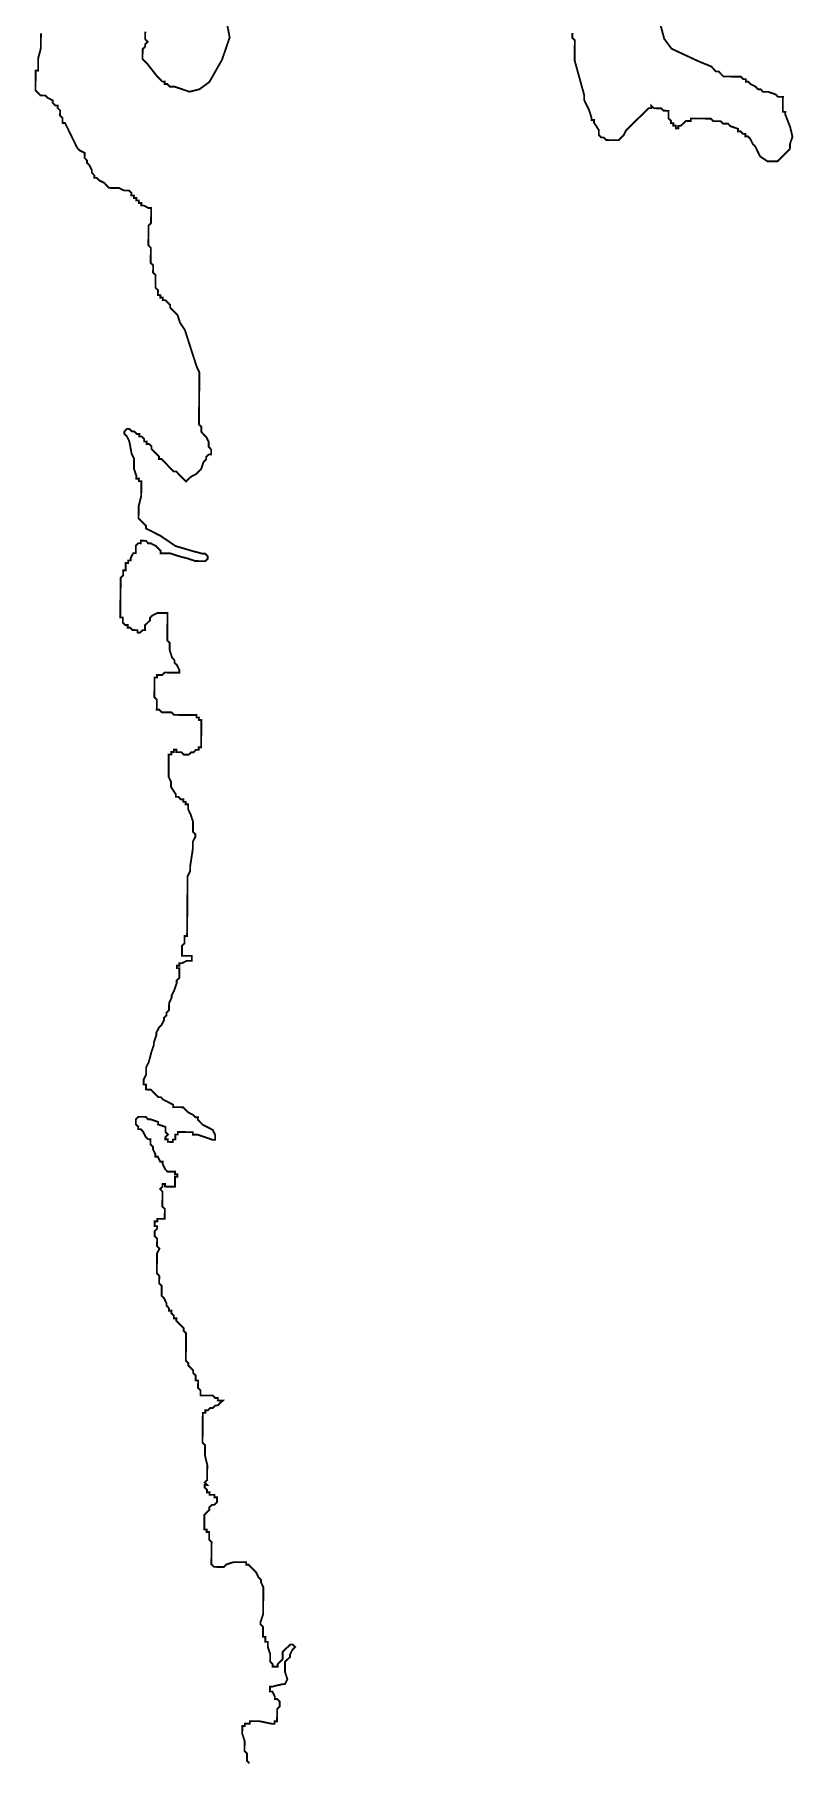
# Model space of a CAD drawing. Header units: metres. Extents: x 290190 to 339802, y 1811045 to 1991312.
# Drawn here: x 317342 to 318573, y 1889971 to 1892773 of the extents above; entities that cross this region are included whole.
import ezdxf

# ---------------------------------------------------------------- set-up
doc = ezdxf.new("R2010")
doc.units = ezdxf.units.M
doc.header["$MEASUREMENT"] = 0
doc.layers.add('HAZARDS LINE', color=1, linetype='Continuous')

msp = doc.modelspace()

# ---------------------------------------------------------------- linework, layer by layer
at = {"layer": 'HAZARDS LINE', "lineweight": 18}
for points in [[(318214.4, 1892775.6, 3.02, 3.02, 0), (318214.3, 1892771.6, 3.02, 3.02, 0), (318214.3, 1892767.5, 3.02, 3.02, 0), (318218.3, 1892763.5, 3.02, 3.02, 0), (318218.3, 1892759.4, 3.02, 3.02, 0), (318218.2, 1892751.4, 3.02, 3.02, 0), (318218.2, 1892747.3, 3.02, 3.02, 0), (318218.1, 1892743.3, 3.02, 3.02, 0), (318218.1, 1892739.3, 3.02, 3.02, 0), (318218, 1892731.2, 3.02, 3.02, 0), (318225.8, 1892703, 3.02, 3.02, 0), (318233.6, 1892674.7, 3.02, 3.02, 0), (318233.6, 1892666.6, 3.02, 3.02, 0), (318237.5, 1892658.6, 3.02, 3.02, 0), (318241.5, 1892650.5, 3.02, 3.02, 0), (318245.4, 1892638.3, 3.02, 3.02, 0), (318245.4, 1892634.3, 3.02, 3.02, 0), (318249.4, 1892634.3, 3.02, 3.02, 0), (318249.4, 1892630.2, 3.02, 3.02, 0), (318257.3, 1892618.1, 3.02, 3.02, 0), (318257.3, 1892614.1, 3.02, 3.02, 0), (318257.3, 1892610, 3.02, 3.02, 0), (318261.2, 1892606, 3.02, 3.02, 0), (318265.3, 1892605.9, 3.02, 3.02, 0), (318269.3, 1892601.9, 3.02, 3.02, 0), (318273.3, 1892601.8, 3.02, 3.02, 0), (318277.3, 1892601.8, 3.02, 3.02, 0), (318281.3, 1892601.8, 3.02, 3.02, 0), (318285.4, 1892601.7, 3.02, 3.02, 0), (318289.4, 1892601.7, 3.02, 3.02, 0), (318293.5, 1892605.7, 3.02, 3.02, 0), (318297.5, 1892609.7, 3.02, 3.02, 0), (318301.6, 1892617.7, 3.02, 3.02, 0), (318305.7, 1892621.7, 3.02, 3.02, 0), (318313.8, 1892629.7, 3.02, 3.02, 0), (318330.1, 1892645.7, 3.02, 3.02, 0), (318334.1, 1892649.7, 3.02, 3.02, 0), (318338.2, 1892653.6, 3.02, 3.02, 0), (318342.2, 1892653.6, 3.02, 3.02, 0), (318342.3, 1892657.6, 3.02, 3.02, 0), (318346.2, 1892653.6, 3.02, 3.02, 0), (318350.3, 1892653.5, 3.02, 3.02, 0), (318358.3, 1892653.5, 3.02, 3.02, 0), (318362.3, 1892649.4, 3.02, 3.02, 0), (318366.3, 1892649.4, 3.02, 3.02, 0), (318370.4, 1892649.3, 3.02, 3.02, 0), (318370.3, 1892645.3, 3.02, 3.02, 0), (318370.3, 1892641.3, 3.02, 3.02, 0), (318370.3, 1892637.3, 3.02, 3.02, 0), (318374.3, 1892633.2, 3.02, 3.02, 0), (318374.2, 1892629.2, 3.02, 3.02, 0), (318378.3, 1892629.1, 3.02, 3.02, 0), (318378.2, 1892625.1, 3.02, 3.02, 0), (318382.2, 1892625.1, 3.02, 3.02, 0), (318382.2, 1892621, 3.02, 3.02, 0), (318386.2, 1892621, 3.02, 3.02, 0), (318386.3, 1892625, 3.02, 3.02, 0), (318390.3, 1892625, 3.02, 3.02, 0), (318394.4, 1892629, 3.02, 3.02, 0), (318398.4, 1892633, 3.02, 3.02, 0), (318402.5, 1892632.9, 3.02, 3.02, 0), (318406.5, 1892632.9, 3.02, 3.02, 0), (318406.5, 1892636.9, 3.02, 3.02, 0), (318410.5, 1892636.9, 3.02, 3.02, 0), (318414.6, 1892636.9, 3.02, 3.02, 0), (318418.6, 1892636.8, 3.02, 3.02, 0), (318422.6, 1892636.8, 3.02, 3.02, 0), (318426.7, 1892636.8, 3.02, 3.02, 0), (318430.7, 1892636.7, 3.02, 3.02, 0), (318434.7, 1892636.7, 3.02, 3.02, 0), (318438.7, 1892636.7, 3.02, 3.02, 0), (318442.7, 1892632.6, 3.02, 3.02, 0), (318446.8, 1892632.6, 3.02, 3.02, 0), (318454.8, 1892632.5, 3.02, 3.02, 0), (318458.8, 1892628.4, 3.02, 3.02, 0), (318462.8, 1892628.4, 3.02, 3.02, 0), (318466.9, 1892628.4, 3.02, 3.02, 0), (318470.9, 1892624.3, 3.02, 3.02, 0), (318482.9, 1892620.2, 3.02, 3.02, 0), (318482.9, 1892616.1, 3.02, 3.02, 0), (318486.9, 1892616.1, 3.02, 3.02, 0), (318490.9, 1892612, 3.02, 3.02, 0), (318494.9, 1892612, 3.02, 3.02, 0), (318494.9, 1892608, 3.02, 3.02, 0), (318498.9, 1892607.9, 3.02, 3.02, 0), (318502.9, 1892603.9, 3.02, 3.02, 0), (318506.9, 1892595.8, 3.02, 3.02, 0), (318510.9, 1892591.7, 3.02, 3.02, 0), (318514.8, 1892583.6, 3.02, 3.02, 0), (318518.8, 1892575.5, 3.02, 3.02, 0), (318530.8, 1892567.4, 3.02, 3.02, 0), (318542.9, 1892567.3, 3.02, 3.02, 0), (318546.9, 1892567.2, 3.02, 3.02, 0), (318555, 1892575.2, 3.02, 3.02, 0), (318567.2, 1892587.2, 3.02, 3.02, 0), (318567.3, 1892595.3, 3.02, 3.02, 0), (318571.4, 1892607.3, 3.02, 3.02, 0), (318567.5, 1892623.5, 3.02, 3.02, 0), (318559.6, 1892643.7, 3.02, 3.02, 0), (318559.7, 1892647.7, 3.02, 3.02, 0), (318555.7, 1892647.7, 3.02, 3.02, 0), (318555.7, 1892651.8, 3.02, 3.02, 0), (318555.7, 1892655.8, 3.02, 3.02, 0), (318555.8, 1892659.8, 3.02, 3.02, 0), (318555.8, 1892663.8, 3.02, 3.02, 0), (318555.8, 1892667.9, 3.02, 3.02, 0), (318555.9, 1892671.9, 3.02, 3.02, 0), (318551.8, 1892671.9, 3.02, 3.02, 0), (318547.8, 1892672, 3.02, 3.02, 0), (318543.8, 1892676, 3.02, 3.02, 0), (318531.8, 1892680.2, 3.02, 3.02, 0), (318523.7, 1892680.2, 3.02, 3.02, 0), (318519.7, 1892684.3, 3.02, 3.02, 0), (318515.7, 1892684.3, 3.02, 3.02, 0), (318511.7, 1892688.4, 3.02, 3.02, 0), (318503.7, 1892692.5, 3.02, 3.02, 0), (318499.7, 1892696.6, 3.02, 3.02, 0), (318495.7, 1892696.6, 3.02, 3.02, 0), (318495.7, 1892700.6, 3.02, 3.02, 0), (318491.7, 1892700.7, 3.02, 3.02, 0), (318487.7, 1892704.7, 3.02, 3.02, 0), (318483.6, 1892704.8, 3.02, 3.02, 0), (318479.6, 1892704.8, 3.02, 3.02, 0), (318475.6, 1892704.8, 3.02, 3.02, 0), (318471.6, 1892704.9, 3.02, 3.02, 0), (318467.5, 1892704.9, 3.02, 3.02, 0), (318459.5, 1892705, 3.02, 3.02, 0), (318455.5, 1892709, 3.02, 3.02, 0), (318451.5, 1892713.1, 3.02, 3.02, 0), (318447.5, 1892713.1, 3.02, 3.02, 0), (318443.5, 1892717.2, 3.02, 3.02, 0), (318439.5, 1892721.3, 3.02, 3.02, 0), (318419.4, 1892729.5, 3.02, 3.02, 0), (318375.3, 1892750, 3.02, 3.02, 0), (318363.3, 1892766.2, 3.02, 3.02, 0), (318351.6, 1892810.6, 3.02, 3.02, 0)], [(317521.6, 1892777.6, 3.02, 3.02, 0), (317521.5, 1892773.5, 3.02, 3.02, 0), (317521.5, 1892769.5, 3.02, 3.02, 0), (317521.5, 1892765.5, 3.02, 3.02, 0), (317525.5, 1892761.4, 3.02, 3.02, 0), (317521.4, 1892757.4, 3.02, 3.02, 0), (317521.4, 1892753.4, 3.02, 3.02, 0), (317517.3, 1892749.4, 3.02, 3.02, 0), (317517.3, 1892745.4, 3.02, 3.02, 0), (317517.2, 1892741.4, 3.02, 3.02, 0), (317517.2, 1892737.3, 3.02, 3.02, 0), (317517.2, 1892733.3, 3.02, 3.02, 0), (317521.2, 1892729.2, 3.02, 3.02, 0), (317525.2, 1892725.2, 3.02, 3.02, 0), (317541.1, 1892704.9, 3.02, 3.02, 0), (317549.1, 1892696.8, 3.02, 3.02, 0), (317553.1, 1892696.7, 3.02, 3.02, 0), (317553.1, 1892692.7, 3.02, 3.02, 0), (317557.1, 1892692.7, 3.02, 3.02, 0), (317561.1, 1892688.6, 3.02, 3.02, 0), (317569.1, 1892688.5, 3.02, 3.02, 0), (317593.2, 1892680.3, 3.02, 3.02, 0), (317609.4, 1892684.2, 3.02, 3.02, 0), (317625.6, 1892696.1, 3.02, 3.02, 0), (317646.1, 1892732.2, 3.02, 3.02, 0), (317658.5, 1892768.3, 3.02, 3.02, 0), (317650.7, 1892808.7, 3.02, 3.02, 0)], [(317690.5, 1889968.1, 3.02, 3.02, 0), (317686.5, 1889972.2, 3.02, 3.02, 0), (317686.6, 1889984.3, 3.02, 3.02, 0), (317682.6, 1889988.4, 3.02, 3.02, 0), (317682.7, 1890000.4, 3.02, 3.02, 0), (317682.8, 1890004.5, 3.02, 3.02, 0), (317678.8, 1890016.6, 3.02, 3.02, 0), (317678.9, 1890020.6, 3.02, 3.02, 0), (317678.9, 1890024.6, 3.02, 3.02, 0), (317678.9, 1890028.7, 3.02, 3.02, 0), (317683, 1890028.6, 3.02, 3.02, 0), (317683, 1890032.7, 3.02, 3.02, 0), (317687, 1890032.6, 3.02, 3.02, 0), (317691.1, 1890032.6, 3.02, 3.02, 0), (317691.1, 1890036.6, 3.02, 3.02, 0), (317695.1, 1890036.6, 3.02, 3.02, 0), (317699.2, 1890036.6, 3.02, 3.02, 0), (317703.2, 1890036.5, 3.02, 3.02, 0), (317707.2, 1890036.5, 3.02, 3.02, 0), (317727.3, 1890032.3, 3.02, 3.02, 0), (317731.3, 1890032.2, 3.02, 3.02, 0), (317731.4, 1890036.3, 3.02, 3.02, 0), (317735.4, 1890036.2, 3.02, 3.02, 0), (317735.4, 1890040.3, 3.02, 3.02, 0), (317735.5, 1890048.3, 3.02, 3.02, 0), (317735.5, 1890052.4, 3.02, 3.02, 0), (317735.6, 1890056.4, 3.02, 3.02, 0), (317739.6, 1890060.4, 3.02, 3.02, 0), (317739.7, 1890064.4, 3.02, 3.02, 0), (317739.7, 1890068.4, 3.02, 3.02, 0), (317735.7, 1890072.5, 3.02, 3.02, 0), (317731.7, 1890072.5, 3.02, 3.02, 0), (317731.7, 1890076.6, 3.02, 3.02, 0), (317727.8, 1890084.6, 3.02, 3.02, 0), (317723.7, 1890084.7, 3.02, 3.02, 0), (317723.8, 1890088.7, 3.02, 3.02, 0), (317723.8, 1890092.7, 3.02, 3.02, 0), (317727.8, 1890092.7, 3.02, 3.02, 0), (317744, 1890096.6, 3.02, 3.02, 0), (317748, 1890096.6, 3.02, 3.02, 0), (317752.1, 1890104.6, 3.02, 3.02, 0), (317748.2, 1890116.7, 3.02, 3.02, 0), (317748.3, 1890124.8, 3.02, 3.02, 0), (317748.3, 1890132.8, 3.02, 3.02, 0), (317756.5, 1890140.8, 3.02, 3.02, 0), (317756.5, 1890144.8, 3.02, 3.02, 0), (317760.6, 1890152.8, 3.02, 3.02, 0), (317764.7, 1890156.8, 3.02, 3.02, 0), (317760.7, 1890160.9, 3.02, 3.02, 0), (317756.6, 1890160.9, 3.02, 3.02, 0), (317752.6, 1890156.9, 3.02, 3.02, 0), (317748.5, 1890153, 3.02, 3.02, 0), (317744.4, 1890149, 3.02, 3.02, 0), (317744.4, 1890144.9, 3.02, 3.02, 0), (317744.3, 1890136.9, 3.02, 3.02, 0), (317740.3, 1890132.9, 3.02, 3.02, 0), (317736.2, 1890128.9, 3.02, 3.02, 0), (317736.2, 1890124.9, 3.02, 3.02, 0), (317732.1, 1890124.9, 3.02, 3.02, 0), (317728.1, 1890124.9, 3.02, 3.02, 0), (317728.2, 1890129, 3.02, 3.02, 0), (317724.2, 1890133, 3.02, 3.02, 0), (317724.3, 1890145.1, 3.02, 3.02, 0), (317720.3, 1890157.2, 3.02, 3.02, 0), (317720.4, 1890165.3, 3.02, 3.02, 0), (317716.4, 1890165.3, 3.02, 3.02, 0), (317716.4, 1890169.3, 3.02, 3.02, 0), (317716.5, 1890173.4, 3.02, 3.02, 0), (317712.4, 1890173.4, 3.02, 3.02, 0), (317712.5, 1890177.4, 3.02, 3.02, 0), (317712.5, 1890185.5, 3.02, 3.02, 0), (317712.6, 1890189.5, 3.02, 3.02, 0), (317708.6, 1890193.6, 3.02, 3.02, 0), (317708.6, 1890197.6, 3.02, 3.02, 0), (317712.7, 1890209.7, 3.02, 3.02, 0), (317712.8, 1890213.7, 3.02, 3.02, 0), (317712.9, 1890225.8, 3.02, 3.02, 0), (317712.9, 1890229.8, 3.02, 3.02, 0), (317713, 1890233.8, 3.02, 3.02, 0), (317713, 1890237.9, 3.02, 3.02, 0), (317713, 1890241.9, 3.02, 3.02, 0), (317713.1, 1890249.9, 3.02, 3.02, 0), (317713.1, 1890254, 3.02, 3.02, 0), (317709.2, 1890262.1, 3.02, 3.02, 0), (317709.2, 1890266.1, 3.02, 3.02, 0), (317705.2, 1890270.2, 3.02, 3.02, 0), (317701.3, 1890278.3, 3.02, 3.02, 0), (317697.3, 1890282.3, 3.02, 3.02, 0), (317693.3, 1890286.4, 3.02, 3.02, 0), (317689.3, 1890290.4, 3.02, 3.02, 0), (317685.3, 1890290.5, 3.02, 3.02, 0), (317685.3, 1890294.5, 3.02, 3.02, 0), (317681.3, 1890294.5, 3.02, 3.02, 0), (317677.2, 1890294.6, 3.02, 3.02, 0), (317673.2, 1890294.6, 3.02, 3.02, 0), (317669.2, 1890294.6, 3.02, 3.02, 0), (317665.1, 1890294.7, 3.02, 3.02, 0), (317653, 1890290.8, 3.02, 3.02, 0), (317649, 1890286.8, 3.02, 3.02, 0), (317644.9, 1890286.8, 3.02, 3.02, 0), (317640.9, 1890286.8, 3.02, 3.02, 0), (317636.9, 1890286.9, 3.02, 3.02, 0), (317632.9, 1890286.9, 3.02, 3.02, 0), (317628.9, 1890291, 3.02, 3.02, 0), (317628.9, 1890295, 3.02, 3.02, 0), (317628.9, 1890299, 3.02, 3.02, 0), (317629, 1890307.1, 3.02, 3.02, 0), (317629.1, 1890315.1, 3.02, 3.02, 0), (317629.1, 1890323.2, 3.02, 3.02, 0), (317629.2, 1890327.2, 3.02, 3.02, 0), (317625.2, 1890331.3, 3.02, 3.02, 0), (317625.2, 1890335.3, 3.02, 3.02, 0), (317625.3, 1890339.3, 3.02, 3.02, 0), (317625.3, 1890343.4, 3.02, 3.02, 0), (317621.3, 1890343.4, 3.02, 3.02, 0), (317621.3, 1890347.4, 3.02, 3.02, 0), (317617.3, 1890347.5, 3.02, 3.02, 0), (317617.3, 1890351.5, 3.02, 3.02, 0), (317617.4, 1890359.6, 3.02, 3.02, 0), (317617.4, 1890363.6, 3.02, 3.02, 0), (317617.4, 1890367.6, 3.02, 3.02, 0), (317617.5, 1890371.6, 3.02, 3.02, 0), (317621.5, 1890375.6, 3.02, 3.02, 0), (317625.6, 1890379.6, 3.02, 3.02, 0), (317625.6, 1890383.7, 3.02, 3.02, 0), (317629.7, 1890387.6, 3.02, 3.02, 0), (317633.7, 1890387.6, 3.02, 3.02, 0), (317637.8, 1890391.6, 3.02, 3.02, 0), (317637.8, 1890395.6, 3.02, 3.02, 0), (317637.9, 1890399.7, 3.02, 3.02, 0), (317633.8, 1890399.7, 3.02, 3.02, 0), (317633.9, 1890403.7, 3.02, 3.02, 0), (317625.8, 1890403.8, 3.02, 3.02, 0), (317625.9, 1890407.8, 3.02, 3.02, 0), (317621.8, 1890407.9, 3.02, 3.02, 0), (317621.9, 1890411.9, 3.02, 3.02, 0), (317617.9, 1890416, 3.02, 3.02, 0), (317617.9, 1890420, 3.02, 3.02, 0), (317621.9, 1890419.9, 3.02, 3.02, 0), (317617.9, 1890424, 3.02, 3.02, 0), (317622, 1890428, 3.02, 3.02, 0), (317622, 1890432, 3.02, 3.02, 0), (317622.1, 1890436.1, 3.02, 3.02, 0), (317622.1, 1890440.1, 3.02, 3.02, 0), (317622.1, 1890444.1, 3.02, 3.02, 0), (317622.2, 1890452.2, 3.02, 3.02, 0), (317618.3, 1890468.3, 3.02, 3.02, 0), (317618.4, 1890472.3, 3.02, 3.02, 0), (317618.4, 1890476.4, 3.02, 3.02, 0), (317618.4, 1890480.4, 3.02, 3.02, 0), (317618.5, 1890484.4, 3.02, 3.02, 0), (317614.5, 1890488.5, 3.02, 3.02, 0), (317614.5, 1890492.5, 3.02, 3.02, 0), (317614.6, 1890504.6, 3.02, 3.02, 0), (317614.6, 1890508.6, 3.02, 3.02, 0), (317614.7, 1890512.7, 3.02, 3.02, 0), (317614.7, 1890516.7, 3.02, 3.02, 0), (317614.7, 1890520.7, 3.02, 3.02, 0), (317614.8, 1890524.8, 3.02, 3.02, 0), (317614.8, 1890528.8, 3.02, 3.02, 0), (317614.9, 1890532.8, 3.02, 3.02, 0), (317614.9, 1890536.8, 3.02, 3.02, 0), (317618.9, 1890536.8, 3.02, 3.02, 0), (317619, 1890540.8, 3.02, 3.02, 0), (317623, 1890540.8, 3.02, 3.02, 0), (317627, 1890544.8, 3.02, 3.02, 0), (317631.1, 1890544.8, 3.02, 3.02, 0), (317635.1, 1890548.7, 3.02, 3.02, 0), (317639.2, 1890548.7, 3.02, 3.02, 0), (317643.2, 1890552.7, 3.02, 3.02, 0), (317647.3, 1890556.7, 3.02, 3.02, 0), (317643.3, 1890556.7, 3.02, 3.02, 0), (317639.2, 1890556.8, 3.02, 3.02, 0), (317639.3, 1890560.8, 3.02, 3.02, 0), (317635.2, 1890560.8, 3.02, 3.02, 0), (317631.2, 1890564.9, 3.02, 3.02, 0), (317627.2, 1890564.9, 3.02, 3.02, 0), (317623.2, 1890565, 3.02, 3.02, 0), (317619.2, 1890565, 3.02, 3.02, 0), (317615.1, 1890565, 3.02, 3.02, 0), (317611.1, 1890565.1, 3.02, 3.02, 0), (317611.1, 1890569.1, 3.02, 3.02, 0), (317611.2, 1890573.1, 3.02, 3.02, 0), (317607.2, 1890577.2, 3.02, 3.02, 0), (317607.3, 1890585.2, 3.02, 3.02, 0), (317607.3, 1890589.3, 3.02, 3.02, 0), (317603.3, 1890589.3, 3.02, 3.02, 0), (317603.3, 1890593.3, 3.02, 3.02, 0), (317603.3, 1890597.4, 3.02, 3.02, 0), (317599.3, 1890601.4, 3.02, 3.02, 0), (317599.4, 1890605.5, 3.02, 3.02, 0), (317595.4, 1890609.5, 3.02, 3.02, 0), (317591.4, 1890613.6, 3.02, 3.02, 0), (317591.4, 1890617.6, 3.02, 3.02, 0), (317587.4, 1890621.7, 3.02, 3.02, 0), (317587.5, 1890625.7, 3.02, 3.02, 0), (317587.5, 1890629.7, 3.02, 3.02, 0), (317587.5, 1890633.8, 3.02, 3.02, 0), (317587.6, 1890645.8, 3.02, 3.02, 0), (317587.7, 1890649.9, 3.02, 3.02, 0), (317587.7, 1890653.9, 3.02, 3.02, 0), (317587.8, 1890662, 3.02, 3.02, 0), (317587.8, 1890666, 3.02, 3.02, 0), (317583.8, 1890670.1, 3.02, 3.02, 0), (317583.9, 1890674.1, 3.02, 3.02, 0), (317579.9, 1890678.1, 3.02, 3.02, 0), (317575.9, 1890682.2, 3.02, 3.02, 0), (317571.9, 1890686.3, 3.02, 3.02, 0), (317571.9, 1890690.3, 3.02, 3.02, 0), (317567.9, 1890690.3, 3.02, 3.02, 0), (317567.9, 1890694.4, 3.02, 3.02, 0), (317563.9, 1890698.4, 3.02, 3.02, 0), (317564, 1890702.5, 3.02, 3.02, 0), (317559.9, 1890702.5, 3.02, 3.02, 0), (317560, 1890706.5, 3.02, 3.02, 0), (317556, 1890710.6, 3.02, 3.02, 0), (317556, 1890714.6, 3.02, 3.02, 0), (317552.1, 1890722.7, 3.02, 3.02, 0), (317548.1, 1890726.8, 3.02, 3.02, 0), (317548.1, 1890730.8, 3.02, 3.02, 0), (317548.2, 1890738.8, 3.02, 3.02, 0), (317548.2, 1890742.9, 3.02, 3.02, 0), (317544.2, 1890746.9, 3.02, 3.02, 0), (317544.3, 1890759, 3.02, 3.02, 0), (317540.3, 1890763.1, 3.02, 3.02, 0), (317540.4, 1890767.1, 3.02, 3.02, 0), (317540.4, 1890771.1, 3.02, 3.02, 0), (317540.4, 1890775.2, 3.02, 3.02, 0), (317540.5, 1890779.2, 3.02, 3.02, 0), (317540.5, 1890783.2, 3.02, 3.02, 0), (317540.5, 1890787.3, 3.02, 3.02, 0), (317540.6, 1890791.3, 3.02, 3.02, 0), (317540.6, 1890795.3, 3.02, 3.02, 0), (317544.7, 1890803.3, 3.02, 3.02, 0), (317540.7, 1890807.4, 3.02, 3.02, 0), (317540.8, 1890815.5, 3.02, 3.02, 0), (317540.8, 1890819.5, 3.02, 3.02, 0), (317536.8, 1890823.5, 3.02, 3.02, 0), (317536.9, 1890827.6, 3.02, 3.02, 0), (317536.9, 1890831.6, 3.02, 3.02, 0), (317541, 1890835.6, 3.02, 3.02, 0), (317541, 1890839.6, 3.02, 3.02, 0), (317537, 1890839.7, 3.02, 3.02, 0), (317537, 1890843.7, 3.02, 3.02, 0), (317537, 1890847.7, 3.02, 3.02, 0), (317541.1, 1890847.7, 3.02, 3.02, 0), (317541.1, 1890851.7, 3.02, 3.02, 0), (317545.1, 1890851.7, 3.02, 3.02, 0), (317553.2, 1890851.6, 3.02, 3.02, 0), (317553.2, 1890855.6, 3.02, 3.02, 0), (317553.2, 1890859.7, 3.02, 3.02, 0), (317553.3, 1890863.7, 3.02, 3.02, 0), (317553.3, 1890867.7, 3.02, 3.02, 0), (317549.3, 1890871.8, 3.02, 3.02, 0), (317549.4, 1890875.8, 3.02, 3.02, 0), (317549.5, 1890891.9, 3.02, 3.02, 0), (317549.5, 1890896, 3.02, 3.02, 0), (317545.5, 1890900, 3.02, 3.02, 0), (317549.6, 1890904, 3.02, 3.02, 0), (317549.6, 1890908, 3.02, 3.02, 0), (317553.7, 1890908, 3.02, 3.02, 0), (317553.6, 1890904, 3.02, 3.02, 0), (317557.7, 1890903.9, 3.02, 3.02, 0), (317561.7, 1890903.9, 3.02, 3.02, 0), (317565.7, 1890903.9, 3.02, 3.02, 0), (317569.7, 1890903.8, 3.02, 3.02, 0), (317569.8, 1890907.9, 3.02, 3.02, 0), (317569.8, 1890911.9, 3.02, 3.02, 0), (317569.9, 1890919.9, 3.02, 3.02, 0), (317573.9, 1890919.9, 3.02, 3.02, 0), (317573.9, 1890923.9, 3.02, 3.02, 0), (317569.9, 1890924, 3.02, 3.02, 0), (317570, 1890928, 3.02, 3.02, 0), (317565.9, 1890928, 3.02, 3.02, 0), (317561.9, 1890928.1, 3.02, 3.02, 0), (317557.9, 1890928.1, 3.02, 3.02, 0), (317553.9, 1890932.2, 3.02, 3.02, 0), (317549.9, 1890940.3, 3.02, 3.02, 0), (317550, 1890944.3, 3.02, 3.02, 0), (317545.9, 1890944.3, 3.02, 3.02, 0), (317542, 1890952.4, 3.02, 3.02, 0), (317537.9, 1890952.5, 3.02, 3.02, 0), (317538, 1890956.5, 3.02, 3.02, 0), (317534, 1890964.6, 3.02, 3.02, 0), (317534.1, 1890968.6, 3.02, 3.02, 0), (317530.1, 1890972.7, 3.02, 3.02, 0), (317530.1, 1890976.7, 3.02, 3.02, 0), (317530.1, 1890980.7, 3.02, 3.02, 0), (317526.1, 1890980.8, 3.02, 3.02, 0), (317522.1, 1890984.8, 3.02, 3.02, 0), (317518.2, 1890992.9, 3.02, 3.02, 0), (317514.2, 1890997, 3.02, 3.02, 0), (317510.1, 1890997, 3.02, 3.02, 0), (317510.2, 1891001, 3.02, 3.02, 0), (317506.2, 1891005.1, 3.02, 3.02, 0), (317506.2, 1891009.1, 3.02, 3.02, 0), (317506.2, 1891013.2, 3.02, 3.02, 0), (317510.3, 1891017.2, 3.02, 3.02, 0), (317514.3, 1891017.1, 3.02, 3.02, 0), (317518.4, 1891017.1, 3.02, 3.02, 0), (317522.4, 1891017.1, 3.02, 3.02, 0), (317526.4, 1891013, 3.02, 3.02, 0), (317530.4, 1891013, 3.02, 3.02, 0), (317542.5, 1891008.8, 3.02, 3.02, 0), (317542.4, 1891004.8, 3.02, 3.02, 0), (317554.5, 1891000.7, 3.02, 3.02, 0), (317554.4, 1890996.6, 3.02, 3.02, 0), (317554.4, 1890992.6, 3.02, 3.02, 0), (317558.4, 1890988.5, 3.02, 3.02, 0), (317554.3, 1890984.5, 3.02, 3.02, 0), (317554.3, 1890980.5, 3.02, 3.02, 0), (317558.3, 1890980.5, 3.02, 3.02, 0), (317558.3, 1890976.5, 3.02, 3.02, 0), (317562.3, 1890976.4, 3.02, 3.02, 0), (317566.3, 1890976.4, 3.02, 3.02, 0), (317566.4, 1890980.4, 3.02, 3.02, 0), (317570.4, 1890980.4, 3.02, 3.02, 0), (317570.4, 1890984.4, 3.02, 3.02, 0), (317570.5, 1890988.4, 3.02, 3.02, 0), (317574.5, 1890988.4, 3.02, 3.02, 0), (317574.5, 1890992.4, 3.02, 3.02, 0), (317578.6, 1890992.4, 3.02, 3.02, 0), (317582.6, 1890992.4, 3.02, 3.02, 0), (317590.7, 1890992.3, 3.02, 3.02, 0), (317598.7, 1890992.2, 3.02, 3.02, 0), (317598.7, 1890988.2, 3.02, 3.02, 0), (317602.7, 1890988.2, 3.02, 3.02, 0), (317606.7, 1890988.1, 3.02, 3.02, 0), (317618.8, 1890984, 3.02, 3.02, 0), (317630.8, 1890979.8, 3.02, 3.02, 0), (317634.9, 1890979.8, 3.02, 3.02, 0), (317634.9, 1890987.9, 3.02, 3.02, 0), (317631, 1890996, 3.02, 3.02, 0), (317614.9, 1891004.2, 3.02, 3.02, 0), (317610.9, 1891008.2, 3.02, 3.02, 0), (317606.9, 1891012.3, 3.02, 3.02, 0), (317607, 1891016.3, 3.02, 3.02, 0), (317602.9, 1891016.3, 3.02, 3.02, 0), (317599, 1891020.4, 3.02, 3.02, 0), (317590.9, 1891024.5, 3.02, 3.02, 0), (317586.9, 1891028.6, 3.02, 3.02, 0), (317582.9, 1891032.6, 3.02, 3.02, 0), (317578.9, 1891032.7, 3.02, 3.02, 0), (317574.9, 1891032.7, 3.02, 3.02, 0), (317570.9, 1891032.7, 3.02, 3.02, 0), (317566.8, 1891032.8, 3.02, 3.02, 0), (317566.9, 1891036.8, 3.02, 3.02, 0), (317558.9, 1891040.9, 3.02, 3.02, 0), (317550.8, 1891045, 3.02, 3.02, 0), (317546.8, 1891049.1, 3.02, 3.02, 0), (317542.8, 1891049.1, 3.02, 3.02, 0), (317534.8, 1891057.2, 3.02, 3.02, 0), (317530.8, 1891061.3, 3.02, 3.02, 0), (317526.8, 1891061.3, 3.02, 3.02, 0), (317522.8, 1891061.4, 3.02, 3.02, 0), (317522.8, 1891065.4, 3.02, 3.02, 0), (317522.8, 1891069.4, 3.02, 3.02, 0), (317518.8, 1891069.5, 3.02, 3.02, 0), (317518.9, 1891073.5, 3.02, 3.02, 0), (317518.9, 1891077.5, 3.02, 3.02, 0), (317523, 1891085.5, 3.02, 3.02, 0), (317523.1, 1891097.6, 3.02, 3.02, 0), (317527.2, 1891105.6, 3.02, 3.02, 0), (317531.4, 1891121.7, 3.02, 3.02, 0), (317535.5, 1891133.8, 3.02, 3.02, 0), (317535.5, 1891137.8, 3.02, 3.02, 0), (317539.7, 1891149.8, 3.02, 3.02, 0), (317539.7, 1891153.9, 3.02, 3.02, 0), (317543.8, 1891161.9, 3.02, 3.02, 0), (317547.9, 1891165.9, 3.02, 3.02, 0), (317552, 1891173.9, 3.02, 3.02, 0), (317552, 1891177.9, 3.02, 3.02, 0), (317556, 1891181.9, 3.02, 3.02, 0), (317556.1, 1891186, 3.02, 3.02, 0), (317560.1, 1891190, 3.02, 3.02, 0), (317560.3, 1891202, 3.02, 3.02, 0), (317564.3, 1891210.1, 3.02, 3.02, 0), (317564.4, 1891214.1, 3.02, 3.02, 0), (317568.5, 1891222.1, 3.02, 3.02, 0), (317572.6, 1891234.2, 3.02, 3.02, 0), (317572.6, 1891238.2, 3.02, 3.02, 0), (317576.7, 1891242.2, 3.02, 3.02, 0), (317576.7, 1891246.2, 3.02, 3.02, 0), (317576.8, 1891250.2, 3.02, 3.02, 0), (317576.8, 1891254.3, 3.02, 3.02, 0), (317576.9, 1891258.3, 3.02, 3.02, 0), (317572.8, 1891258.3, 3.02, 3.02, 0), (317572.9, 1891262.4, 3.02, 3.02, 0), (317576.9, 1891262.3, 3.02, 3.02, 0), (317576.9, 1891266.4, 3.02, 3.02, 0), (317581, 1891266.3, 3.02, 3.02, 0), (317589, 1891270.3, 3.02, 3.02, 0), (317593.1, 1891270.2, 3.02, 3.02, 0), (317597.1, 1891270.2, 3.02, 3.02, 0), (317597.1, 1891274.2, 3.02, 3.02, 0), (317597.2, 1891278.3, 3.02, 3.02, 0), (317593.1, 1891278.3, 3.02, 3.02, 0), (317589.1, 1891278.3, 3.02, 3.02, 0), (317581.1, 1891278.4, 3.02, 3.02, 0), (317581.1, 1891282.4, 3.02, 3.02, 0), (317581.1, 1891286.5, 3.02, 3.02, 0), (317581.2, 1891290.5, 3.02, 3.02, 0), (317581.2, 1891294.5, 3.02, 3.02, 0), (317585.3, 1891298.5, 3.02, 3.02, 0), (317585.3, 1891306.6, 3.02, 3.02, 0), (317585.4, 1891310.6, 3.02, 3.02, 0), (317589.4, 1891310.6, 3.02, 3.02, 0), (317589.5, 1891318.6, 3.02, 3.02, 0), (317589.5, 1891322.6, 3.02, 3.02, 0), (317589.5, 1891326.7, 3.02, 3.02, 0), (317589.6, 1891330.7, 3.02, 3.02, 0), (317589.6, 1891334.7, 3.02, 3.02, 0), (317589.6, 1891338.8, 3.02, 3.02, 0), (317589.7, 1891342.8, 3.02, 3.02, 0), (317589.7, 1891346.8, 3.02, 3.02, 0), (317589.8, 1891354.9, 3.02, 3.02, 0), (317589.9, 1891371, 3.02, 3.02, 0), (317590, 1891379, 3.02, 3.02, 0), (317590.2, 1891399.2, 3.02, 3.02, 0), (317590.2, 1891407.2, 3.02, 3.02, 0), (317594.3, 1891415.3, 3.02, 3.02, 0), (317594.4, 1891423.3, 3.02, 3.02, 0), (317598.7, 1891451.5, 3.02, 3.02, 0), (317598.8, 1891463.6, 3.02, 3.02, 0), (317602.9, 1891471.6, 3.02, 3.02, 0), (317602.9, 1891475.6, 3.02, 3.02, 0), (317598.9, 1891479.7, 3.02, 3.02, 0), (317599, 1891487.7, 3.02, 3.02, 0), (317599.1, 1891495.8, 3.02, 3.02, 0), (317595.1, 1891507.9, 3.02, 3.02, 0), (317591.2, 1891516, 3.02, 3.02, 0), (317591.2, 1891520, 3.02, 3.02, 0), (317591.2, 1891524.1, 3.02, 3.02, 0), (317587.2, 1891524.1, 3.02, 3.02, 0), (317587.3, 1891528.1, 3.02, 3.02, 0), (317583.2, 1891528.2, 3.02, 3.02, 0), (317583.3, 1891532.2, 3.02, 3.02, 0), (317579.2, 1891532.2, 3.02, 3.02, 0), (317575.2, 1891536.3, 3.02, 3.02, 0), (317571.2, 1891536.3, 3.02, 3.02, 0), (317571.2, 1891540.3, 3.02, 3.02, 0), (317563.3, 1891552.5, 3.02, 3.02, 0), (317563.3, 1891556.5, 3.02, 3.02, 0), (317563.4, 1891560.6, 3.02, 3.02, 0), (317559.4, 1891568.7, 3.02, 3.02, 0), (317559.4, 1891572.7, 3.02, 3.02, 0), (317559.5, 1891580.7, 3.02, 3.02, 0), (317559.6, 1891588.8, 3.02, 3.02, 0), (317559.7, 1891596.9, 3.02, 3.02, 0), (317559.7, 1891600.9, 3.02, 3.02, 0), (317559.7, 1891604.9, 3.02, 3.02, 0), (317563.8, 1891604.9, 3.02, 3.02, 0), (317563.8, 1891608.9, 3.02, 3.02, 0), (317567.8, 1891608.9, 3.02, 3.02, 0), (317567.9, 1891612.9, 3.02, 3.02, 0), (317571.9, 1891612.9, 3.02, 3.02, 0), (317571.8, 1891608.8, 3.02, 3.02, 0), (317575.9, 1891608.8, 3.02, 3.02, 0), (317579.9, 1891608.8, 3.02, 3.02, 0), (317583.9, 1891604.7, 3.02, 3.02, 0), (317587.9, 1891604.7, 3.02, 3.02, 0), (317591.9, 1891604.6, 3.02, 3.02, 0), (317596, 1891608.6, 3.02, 3.02, 0), (317600, 1891608.6, 3.02, 3.02, 0), (317604.1, 1891612.6, 3.02, 3.02, 0), (317608.1, 1891612.5, 3.02, 3.02, 0), (317608.2, 1891616.6, 3.02, 3.02, 0), (317612.2, 1891616.5, 3.02, 3.02, 0), (317612.2, 1891620.6, 3.02, 3.02, 0), (317612.3, 1891624.6, 3.02, 3.02, 0), (317612.3, 1891628.6, 3.02, 3.02, 0), (317612.4, 1891636.7, 3.02, 3.02, 0), (317612.4, 1891640.7, 3.02, 3.02, 0), (317612.5, 1891648.8, 3.02, 3.02, 0), (317612.5, 1891652.8, 3.02, 3.02, 0), (317612.5, 1891656.8, 3.02, 3.02, 0), (317612.6, 1891660.8, 3.02, 3.02, 0), (317608.5, 1891660.9, 3.02, 3.02, 0), (317608.6, 1891664.9, 3.02, 3.02, 0), (317604.6, 1891664.9, 3.02, 3.02, 0), (317604.6, 1891669, 3.02, 3.02, 0), (317600.6, 1891669, 3.02, 3.02, 0), (317596.5, 1891669, 3.02, 3.02, 0), (317592.5, 1891669.1, 3.02, 3.02, 0), (317588.5, 1891669.1, 3.02, 3.02, 0), (317580.4, 1891669.2, 3.02, 3.02, 0), (317576.4, 1891669.2, 3.02, 3.02, 0), (317568.3, 1891669.3, 3.02, 3.02, 0), (317564.3, 1891673.4, 3.02, 3.02, 0), (317560.3, 1891673.4, 3.02, 3.02, 0), (317556.3, 1891673.4, 3.02, 3.02, 0), (317552.3, 1891673.5, 3.02, 3.02, 0), (317548.2, 1891673.5, 3.02, 3.02, 0), (317544.2, 1891677.6, 3.02, 3.02, 0), (317540.2, 1891677.6, 3.02, 3.02, 0), (317540.3, 1891681.6, 3.02, 3.02, 0), (317540.3, 1891685.7, 3.02, 3.02, 0), (317540.3, 1891689.7, 3.02, 3.02, 0), (317540.4, 1891693.7, 3.02, 3.02, 0), (317536.4, 1891697.8, 3.02, 3.02, 0), (317536.4, 1891701.8, 3.02, 3.02, 0), (317536.4, 1891705.8, 3.02, 3.02, 0), (317536.5, 1891709.9, 3.02, 3.02, 0), (317536.5, 1891713.9, 3.02, 3.02, 0), (317536.5, 1891717.9, 3.02, 3.02, 0), (317536.6, 1891726, 3.02, 3.02, 0), (317536.6, 1891730, 3.02, 3.02, 0), (317540.7, 1891730, 3.02, 3.02, 0), (317540.7, 1891734, 3.02, 3.02, 0), (317544.7, 1891734, 3.02, 3.02, 0), (317548.8, 1891733.9, 3.02, 3.02, 0), (317552.8, 1891737.9, 3.02, 3.02, 0), (317556.9, 1891737.9, 3.02, 3.02, 0), (317568.9, 1891737.8, 3.02, 3.02, 0), (317577, 1891737.7, 3.02, 3.02, 0), (317577, 1891741.7, 3.02, 3.02, 0), (317573.1, 1891749.8, 3.02, 3.02, 0), (317569.1, 1891753.9, 3.02, 3.02, 0), (317569.1, 1891757.9, 3.02, 3.02, 0), (317565.1, 1891762, 3.02, 3.02, 0), (317561.2, 1891774.1, 3.02, 3.02, 0), (317561.3, 1891782.2, 3.02, 3.02, 0), (317561.3, 1891786.2, 3.02, 3.02, 0), (317557.3, 1891790.2, 3.02, 3.02, 0), (317557.3, 1891794.3, 3.02, 3.02, 0), (317557.4, 1891798.3, 3.02, 3.02, 0), (317557.4, 1891802.3, 3.02, 3.02, 0), (317557.4, 1891806.4, 3.02, 3.02, 0), (317557.5, 1891810.4, 3.02, 3.02, 0), (317557.5, 1891814.4, 3.02, 3.02, 0), (317557.6, 1891818.4, 3.02, 3.02, 0), (317557.6, 1891822.5, 3.02, 3.02, 0), (317557.6, 1891826.5, 3.02, 3.02, 0), (317557.7, 1891830.5, 3.02, 3.02, 0), (317557.7, 1891834.6, 3.02, 3.02, 0), (317553.7, 1891834.6, 3.02, 3.02, 0), (317549.6, 1891834.6, 3.02, 3.02, 0), (317545.6, 1891834.7, 3.02, 3.02, 0), (317541.6, 1891834.7, 3.02, 3.02, 0), (317533.5, 1891830.7, 3.02, 3.02, 0), (317529.4, 1891826.7, 3.02, 3.02, 0), (317529.4, 1891822.7, 3.02, 3.02, 0), (317525.3, 1891818.7, 3.02, 3.02, 0), (317521.3, 1891814.7, 3.02, 3.02, 0), (317521.2, 1891810.7, 3.02, 3.02, 0), (317521.2, 1891806.7, 3.02, 3.02, 0), (317517.2, 1891806.7, 3.02, 3.02, 0), (317513.1, 1891802.7, 3.02, 3.02, 0), (317509.1, 1891802.8, 3.02, 3.02, 0), (317509.1, 1891806.8, 3.02, 3.02, 0), (317505.1, 1891806.8, 3.02, 3.02, 0), (317501.1, 1891806.9, 3.02, 3.02, 0), (317497.1, 1891810.9, 3.02, 3.02, 0), (317493, 1891810.9, 3.02, 3.02, 0), (317493.1, 1891815, 3.02, 3.02, 0), (317489, 1891815, 3.02, 3.02, 0), (317485.1, 1891819.1, 3.02, 3.02, 0), (317485.1, 1891823.1, 3.02, 3.02, 0), (317485.1, 1891827.1, 3.02, 3.02, 0), (317481.1, 1891827.2, 3.02, 3.02, 0), (317481.1, 1891831.2, 3.02, 3.02, 0), (317481.2, 1891835.2, 3.02, 3.02, 0), (317481.2, 1891839.3, 3.02, 3.02, 0), (317481.2, 1891843.3, 3.02, 3.02, 0), (317481.3, 1891847.3, 3.02, 3.02, 0), (317481.3, 1891851.3, 3.02, 3.02, 0), (317481.3, 1891855.4, 3.02, 3.02, 0), (317481.4, 1891859.4, 3.02, 3.02, 0), (317481.4, 1891863.4, 3.02, 3.02, 0), (317481.6, 1891879.5, 3.02, 3.02, 0), (317481.6, 1891887.6, 3.02, 3.02, 0), (317481.7, 1891891.6, 3.02, 3.02, 0), (317485.7, 1891895.6, 3.02, 3.02, 0), (317485.8, 1891899.6, 3.02, 3.02, 0), (317485.8, 1891903.7, 3.02, 3.02, 0), (317489.8, 1891903.6, 3.02, 3.02, 0), (317489.9, 1891911.7, 3.02, 3.02, 0), (317489.9, 1891915.7, 3.02, 3.02, 0), (317493.9, 1891915.7, 3.02, 3.02, 0), (317494, 1891919.7, 3.02, 3.02, 0), (317498, 1891919.7, 3.02, 3.02, 0), (317498, 1891923.7, 3.02, 3.02, 0), (317502.1, 1891931.7, 3.02, 3.02, 0), (317506.2, 1891931.7, 3.02, 3.02, 0), (317506.3, 1891943.8, 3.02, 3.02, 0), (317510.3, 1891947.8, 3.02, 3.02, 0), (317514.4, 1891947.7, 3.02, 3.02, 0), (317514.4, 1891951.8, 3.02, 3.02, 0), (317522.5, 1891951.7, 3.02, 3.02, 0), (317526.5, 1891947.6, 3.02, 3.02, 0), (317530.5, 1891947.6, 3.02, 3.02, 0), (317538.5, 1891943.5, 3.02, 3.02, 0), (317546.5, 1891935.4, 3.02, 3.02, 0), (317546.5, 1891931.3, 3.02, 3.02, 0), (317554.5, 1891931.3, 3.02, 3.02, 0), (317562.6, 1891931.2, 3.02, 3.02, 0), (317574.6, 1891927.1, 3.02, 3.02, 0), (317590.7, 1891922.9, 3.02, 3.02, 0), (317602.7, 1891918.8, 3.02, 3.02, 0), (317614.8, 1891918.7, 3.02, 3.02, 0), (317618.8, 1891918.6, 3.02, 3.02, 0), (317622.9, 1891922.6, 3.02, 3.02, 0), (317622.9, 1891926.7, 3.02, 3.02, 0), (317618.9, 1891930.7, 3.02, 3.02, 0), (317614.9, 1891930.7, 3.02, 3.02, 0), (317598.8, 1891934.9, 3.02, 3.02, 0), (317570.7, 1891943.2, 3.02, 3.02, 0), (317546.7, 1891959.5, 3.02, 3.02, 0), (317530.7, 1891967.7, 3.02, 3.02, 0), (317522.6, 1891971.8, 3.02, 3.02, 0), (317522.7, 1891975.9, 3.02, 3.02, 0), (317514.7, 1891984, 3.02, 3.02, 0), (317510.7, 1891988.1, 3.02, 3.02, 0), (317510.7, 1891992.1, 3.02, 3.02, 0), (317510.8, 1891996.1, 3.02, 3.02, 0), (317510.8, 1892000.1, 3.02, 3.02, 0), (317510.9, 1892008.2, 3.02, 3.02, 0), (317515, 1892024.3, 3.02, 3.02, 0), (317515.1, 1892032.3, 3.02, 3.02, 0), (317515.1, 1892036.4, 3.02, 3.02, 0), (317515.2, 1892040.4, 3.02, 3.02, 0), (317515.2, 1892044.4, 3.02, 3.02, 0), (317515.2, 1892048.4, 3.02, 3.02, 0), (317511.2, 1892048.5, 3.02, 3.02, 0), (317511.3, 1892052.5, 3.02, 3.02, 0), (317507.2, 1892052.5, 3.02, 3.02, 0), (317507.3, 1892056.6, 3.02, 3.02, 0), (317503.3, 1892068.7, 3.02, 3.02, 0), (317503.5, 1892084.8, 3.02, 3.02, 0), (317499.5, 1892092.9, 3.02, 3.02, 0), (317495.7, 1892113.1, 3.02, 3.02, 0), (317491.7, 1892121.2, 3.02, 3.02, 0), (317487.7, 1892125.2, 3.02, 3.02, 0), (317487.8, 1892129.3, 3.02, 3.02, 0), (317491.8, 1892133.3, 3.02, 3.02, 0), (317495.8, 1892133.2, 3.02, 3.02, 0), (317499.8, 1892129.2, 3.02, 3.02, 0), (317503.9, 1892129.1, 3.02, 3.02, 0), (317507.9, 1892125.1, 3.02, 3.02, 0), (317511.9, 1892125, 3.02, 3.02, 0), (317511.8, 1892121, 3.02, 3.02, 0), (317515.9, 1892121, 3.02, 3.02, 0), (317519.9, 1892116.9, 3.02, 3.02, 0), (317519.8, 1892112.9, 3.02, 3.02, 0), (317523.9, 1892112.8, 3.02, 3.02, 0), (317523.8, 1892108.8, 3.02, 3.02, 0), (317527.9, 1892108.8, 3.02, 3.02, 0), (317531.8, 1892104.7, 3.02, 3.02, 0), (317531.8, 1892100.7, 3.02, 3.02, 0), (317535.8, 1892096.6, 3.02, 3.02, 0), (317539.8, 1892092.5, 3.02, 3.02, 0), (317543.8, 1892088.5, 3.02, 3.02, 0), (317543.8, 1892084.5, 3.02, 3.02, 0), (317547.8, 1892084.4, 3.02, 3.02, 0), (317555.8, 1892076.3, 3.02, 3.02, 0), (317559.8, 1892072.2, 3.02, 3.02, 0), (317567.7, 1892064.1, 3.02, 3.02, 0), (317571.8, 1892064.1, 3.02, 3.02, 0), (317575.8, 1892060, 3.02, 3.02, 0), (317579.8, 1892055.9, 3.02, 3.02, 0), (317583.7, 1892051.9, 3.02, 3.02, 0), (317587.7, 1892047.8, 3.02, 3.02, 0), (317591.8, 1892051.8, 3.02, 3.02, 0), (317595.9, 1892055.8, 3.02, 3.02, 0), (317604, 1892059.8, 3.02, 3.02, 0), (317608, 1892063.8, 3.02, 3.02, 0), (317612.1, 1892067.7, 3.02, 3.02, 0), (317616.2, 1892079.8, 3.02, 3.02, 0), (317620.3, 1892083.8, 3.02, 3.02, 0), (317620.3, 1892087.8, 3.02, 3.02, 0), (317624.4, 1892091.8, 3.02, 3.02, 0), (317628.4, 1892091.8, 3.02, 3.02, 0), (317628.4, 1892095.8, 3.02, 3.02, 0), (317628.5, 1892099.8, 3.02, 3.02, 0), (317624.5, 1892103.9, 3.02, 3.02, 0), (317624.5, 1892107.9, 3.02, 3.02, 0), (317624.6, 1892112, 3.02, 3.02, 0), (317620.6, 1892120, 3.02, 3.02, 0), (317616.6, 1892124.1, 3.02, 3.02, 0), (317612.6, 1892128.2, 3.02, 3.02, 0), (317612.6, 1892132.2, 3.02, 3.02, 0), (317612.7, 1892136.2, 3.02, 3.02, 0), (317608.7, 1892140.3, 3.02, 3.02, 0), (317608.7, 1892144.3, 3.02, 3.02, 0), (317608.8, 1892148.3, 3.02, 3.02, 0), (317608.8, 1892152.4, 3.02, 3.02, 0), (317608.8, 1892156.4, 3.02, 3.02, 0), (317608.9, 1892160.4, 3.02, 3.02, 0), (317608.9, 1892168.5, 3.02, 3.02, 0), (317609, 1892172.5, 3.02, 3.02, 0), (317609, 1892176.5, 3.02, 3.02, 0), (317609, 1892180.6, 3.02, 3.02, 0), (317609.1, 1892192.7, 3.02, 3.02, 0), (317609.2, 1892196.7, 3.02, 3.02, 0), (317609.2, 1892204.7, 3.02, 3.02, 0), (317609.3, 1892212.8, 3.02, 3.02, 0), (317609.4, 1892224.9, 3.02, 3.02, 0), (317605.5, 1892233, 3.02, 3.02, 0), (317601.5, 1892245.1, 3.02, 3.02, 0), (317597.6, 1892257.2, 3.02, 3.02, 0), (317593.7, 1892269.3, 3.02, 3.02, 0), (317589.8, 1892281.5, 3.02, 3.02, 0), (317585.9, 1892293.6, 3.02, 3.02, 0), (317577.9, 1892305.7, 3.02, 3.02, 0), (317574, 1892317.9, 3.02, 3.02, 0), (317562, 1892330, 3.02, 3.02, 0), (317562, 1892334.1, 3.02, 3.02, 0), (317558, 1892338.1, 3.02, 3.02, 0), (317554, 1892342.2, 3.02, 3.02, 0), (317550, 1892342.2, 3.02, 3.02, 0), (317550.1, 1892346.3, 3.02, 3.02, 0), (317546, 1892346.3, 3.02, 3.02, 0), (317546.1, 1892350.3, 3.02, 3.02, 0), (317542, 1892350.4, 3.02, 3.02, 0), (317542.1, 1892354.4, 3.02, 3.02, 0), (317542.1, 1892358.4, 3.02, 3.02, 0), (317538.1, 1892362.5, 3.02, 3.02, 0), (317538.1, 1892366.5, 3.02, 3.02, 0), (317538.2, 1892370.5, 3.02, 3.02, 0), (317538.2, 1892374.6, 3.02, 3.02, 0), (317538.3, 1892378.6, 3.02, 3.02, 0), (317538.3, 1892382.6, 3.02, 3.02, 0), (317534.3, 1892386.7, 3.02, 3.02, 0), (317534.3, 1892390.7, 3.02, 3.02, 0), (317534.4, 1892394.7, 3.02, 3.02, 0), (317534.4, 1892398.8, 3.02, 3.02, 0), (317530.4, 1892402.8, 3.02, 3.02, 0), (317530.4, 1892406.9, 3.02, 3.02, 0), (317530.6, 1892423, 3.02, 3.02, 0), (317530.6, 1892427, 3.02, 3.02, 0), (317526.6, 1892431.1, 3.02, 3.02, 0), (317526.7, 1892435.1, 3.02, 3.02, 0), (317526.7, 1892439.1, 3.02, 3.02, 0), (317526.8, 1892447.2, 3.02, 3.02, 0), (317526.8, 1892451.2, 3.02, 3.02, 0), (317526.8, 1892455.2, 3.02, 3.02, 0), (317526.9, 1892459.3, 3.02, 3.02, 0), (317526.9, 1892463.3, 3.02, 3.02, 0), (317531, 1892467.3, 3.02, 3.02, 0), (317531, 1892471.3, 3.02, 3.02, 0), (317531, 1892475.3, 3.02, 3.02, 0), (317531.1, 1892479.4, 3.02, 3.02, 0), (317531.1, 1892483.4, 3.02, 3.02, 0), (317531.1, 1892487.4, 3.02, 3.02, 0), (317531.2, 1892491.5, 3.02, 3.02, 0), (317527.2, 1892491.5, 3.02, 3.02, 0), (317519.1, 1892495.6, 3.02, 3.02, 0), (317515.1, 1892495.6, 3.02, 3.02, 0), (317515.1, 1892499.7, 3.02, 3.02, 0), (317511.1, 1892499.7, 3.02, 3.02, 0), (317511.1, 1892503.7, 3.02, 3.02, 0), (317507.1, 1892503.8, 3.02, 3.02, 0), (317507.2, 1892507.8, 3.02, 3.02, 0), (317503.1, 1892507.8, 3.02, 3.02, 0), (317503.2, 1892511.8, 3.02, 3.02, 0), (317499.1, 1892511.9, 3.02, 3.02, 0), (317499.2, 1892515.9, 3.02, 3.02, 0), (317495.2, 1892520, 3.02, 3.02, 0), (317491.1, 1892520, 3.02, 3.02, 0), (317487.1, 1892520, 3.02, 3.02, 0), (317479.1, 1892524.1, 3.02, 3.02, 0), (317471, 1892524.2, 3.02, 3.02, 0), (317467, 1892524.2, 3.02, 3.02, 0), (317463, 1892524.3, 3.02, 3.02, 0), (317459, 1892528.3, 3.02, 3.02, 0), (317455, 1892532.4, 3.02, 3.02, 0), (317447, 1892536.5, 3.02, 3.02, 0), (317443, 1892540.6, 3.02, 3.02, 0), (317439, 1892540.6, 3.02, 3.02, 0), (317439, 1892544.6, 3.02, 3.02, 0), (317435, 1892548.7, 3.02, 3.02, 0), (317435, 1892552.7, 3.02, 3.02, 0), (317431.1, 1892560.8, 3.02, 3.02, 0), (317427.1, 1892564.9, 3.02, 3.02, 0), (317427.1, 1892568.9, 3.02, 3.02, 0), (317423.1, 1892573, 3.02, 3.02, 0), (317423.2, 1892577, 3.02, 3.02, 0), (317423.2, 1892581, 3.02, 3.02, 0), (317415.2, 1892585.1, 3.02, 3.02, 0), (317411.2, 1892589.2, 3.02, 3.02, 0), (317407.2, 1892597.3, 3.02, 3.02, 0), (317399.3, 1892613.5, 3.02, 3.02, 0), (317395.4, 1892621.6, 3.02, 3.02, 0), (317391.4, 1892629.6, 3.02, 3.02, 0), (317387.4, 1892629.7, 3.02, 3.02, 0), (317387.4, 1892633.7, 3.02, 3.02, 0), (317387.4, 1892637.7, 3.02, 3.02, 0), (317383.4, 1892641.8, 3.02, 3.02, 0), (317383.5, 1892649.9, 3.02, 3.02, 0), (317379.5, 1892653.9, 3.02, 3.02, 0), (317379.6, 1892658, 3.02, 3.02, 0), (317375.5, 1892658, 3.02, 3.02, 0), (317371.5, 1892662, 3.02, 3.02, 0), (317371.6, 1892666.1, 3.02, 3.02, 0), (317363.6, 1892670.2, 3.02, 3.02, 0), (317359.6, 1892674.2, 3.02, 3.02, 0), (317351.5, 1892674.3, 3.02, 3.02, 0), (317347.5, 1892678.4, 3.02, 3.02, 0), (317343.5, 1892682.4, 3.02, 3.02, 0), (317343.6, 1892686.5, 3.02, 3.02, 0), (317343.6, 1892694.5, 3.02, 3.02, 0), (317343.7, 1892698.5, 3.02, 3.02, 0), (317343.7, 1892702.6, 3.02, 3.02, 0), (317343.7, 1892706.6, 3.02, 3.02, 0), (317343.8, 1892710.6, 3.02, 3.02, 0), (317343.8, 1892714.7, 3.02, 3.02, 0), (317347.8, 1892714.6, 3.02, 3.02, 0), (317347.9, 1892718.7, 3.02, 3.02, 0), (317347.9, 1892722.7, 3.02, 3.02, 0), (317347.9, 1892726.7, 3.02, 3.02, 0), (317348, 1892734.8, 3.02, 3.02, 0), (317352.2, 1892750.8, 3.02, 3.02, 0), (317352.2, 1892754.9, 3.02, 3.02, 0), (317352.3, 1892762.9, 3.02, 3.02, 0), (317352.3, 1892767, 3.02, 3.02, 0), (317352.4, 1892775, 3.02, 3.02, 0)]]:
    msp.add_lwpolyline(points, format="xyseb", dxfattribs=at)

doc.saveas('drawing.dxf')
